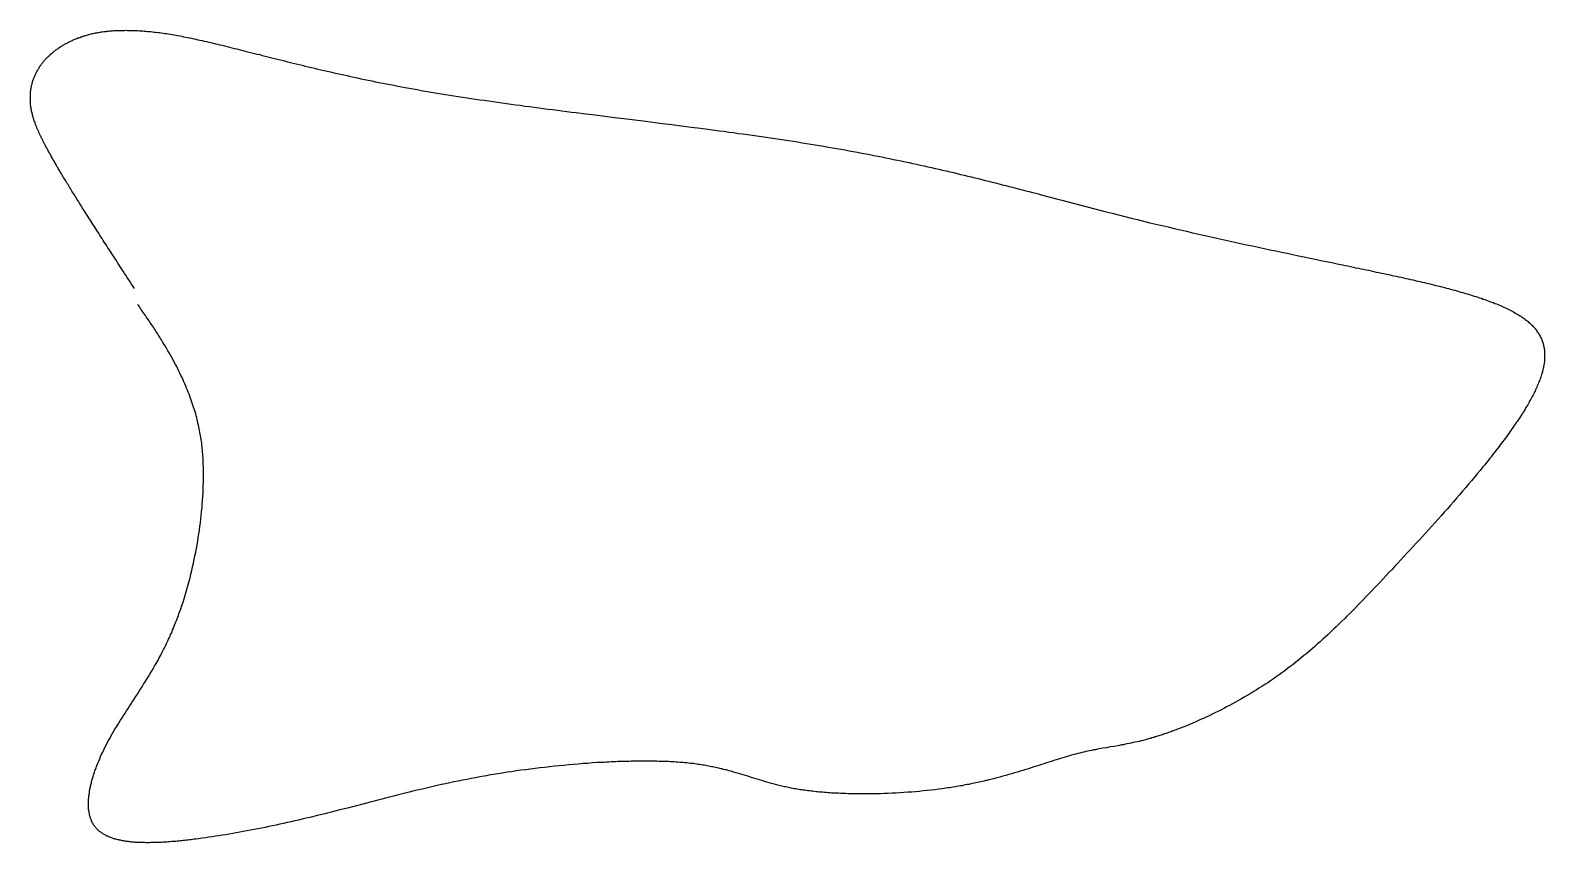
# Model space of a CAD drawing. Header units: millimetres. Extents: x -56 to 997, y 2025 to 2590.
import ezdxf

# ---------------------------------------------------------------- set-up
doc = ezdxf.new("R2010")
doc.units = ezdxf.units.MM
doc.layers.add('202', color=7, linetype='Continuous')

msp = doc.modelspace()

# ---------------------------------------------------------------- linework, layer by layer
at = {"layer": '202', "elevation": 202}
msp.add_lwpolyline([(16.6, 2410.5), (15.6, 2412), (14.6, 2413.6), (13.6, 2415.1), (12.6, 2416.6), (11.6, 2418.1), (10.7, 2419.6), (9.7, 2421), (8.8, 2422.5), (7.8, 2423.9), (6.9, 2425.4), (6, 2426.8), (5.1, 2428.2), (4.2, 2429.6), (3.3, 2430.9), (2.4, 2432.3), (1.5, 2433.7), (0.7, 2435), (-0.2, 2436.3), (-1.1, 2437.6), (-1.9, 2438.9), (-2.7, 2440.2), (-3.6, 2441.5), (-4.4, 2442.8), (-5.2, 2444), (-6, 2445.3), (-6.8, 2446.5), (-7.5, 2447.7), (-8.3, 2448.9), (-9.1, 2450.1), (-9.8, 2451.3), (-10.6, 2452.5), (-11.3, 2453.6), (-12.1, 2454.8), (-12.8, 2455.9), (-13.5, 2457.1), (-14.2, 2458.2), (-14.9, 2459.3), (-15.6, 2460.4), (-16.3, 2461.5), (-17, 2462.5), (-17.7, 2463.6), (-18.4, 2464.7), (-19, 2465.7), (-19.7, 2466.7), (-20.3, 2467.8), (-20.9, 2468.8), (-21.6, 2469.8), (-22.2, 2470.8), (-22.8, 2471.7), (-23.4, 2472.7), (-24, 2473.7), (-24.6, 2474.6), (-25.2, 2475.6), (-25.8, 2476.5), (-26.4, 2477.4), (-26.9, 2478.3), (-27.5, 2479.2), (-28, 2480.1), (-28.6, 2481), (-29.1, 2481.9), (-29.6, 2482.8), (-30.2, 2483.6), (-30.7, 2484.5), (-31.2, 2485.3), (-31.7, 2486.1), (-32.2, 2486.9), (-32.7, 2487.8), (-33.2, 2488.6), (-33.7, 2489.4), (-34.1, 2490.2), (-34.6, 2490.9), (-35.1, 2491.7), (-35.5, 2492.5), (-36, 2493.2), (-36.4, 2494), (-36.8, 2494.7), (-37.3, 2495.4), (-37.7, 2496.2), (-38.1, 2496.9), (-38.5, 2497.6), (-38.9, 2498.3), (-39.3, 2499), (-39.7, 2499.7), (-40.1, 2500.3), (-40.5, 2501), (-40.8, 2501.7), (-41.2, 2502.3), (-41.6, 2503), (-41.9, 2503.6), (-42.3, 2504.2), (-42.6, 2504.9), (-43, 2505.5), (-43.3, 2506.1), (-43.6, 2506.7), (-44, 2507.3), (-44.3, 2507.9), (-44.6, 2508.5), (-44.9, 2509.1), (-45.2, 2509.7), (-45.5, 2510.2), (-45.8, 2510.8), (-46.1, 2511.3), (-46.4, 2511.9), (-46.6, 2512.4), (-46.9, 2513), (-47.2, 2513.5), (-47.4, 2514), (-47.7, 2514.6), (-48, 2515.1), (-48.2, 2515.6), (-48.4, 2516.1), (-48.7, 2516.6), (-48.9, 2517.1), (-49.1, 2517.6), (-49.6, 2518.6), (-50, 2519.5), (-50.4, 2520.4), (-50.8, 2521.3), (-51.2, 2522.2), (-51.5, 2523.1), (-51.9, 2524), (-52.2, 2524.8), (-52.5, 2525.6), (-52.8, 2526.4), (-53.1, 2527.2), (-53.3, 2528), (-53.6, 2528.8), (-53.8, 2529.6), (-54, 2530.3), (-54.2, 2531), (-54.4, 2531.8), (-54.6, 2532.5), (-54.8, 2533.2), (-54.9, 2533.9), (-55, 2534.6), (-55.2, 2535.3), (-55.3, 2535.9), (-55.4, 2536.6), (-55.5, 2537.3), (-55.6, 2537.9), (-55.6, 2538.6), (-55.7, 2539.2), (-55.7, 2539.9), (-55.8, 2540.5), (-55.8, 2541.2), (-55.8, 2541.8), (-55.8, 2542.4), (-55.8, 2543.1), (-55.8, 2543.7), (-55.8, 2544.3), (-55.8, 2544.9), (-55.8, 2545.6), (-55.7, 2546.2), (-55.7, 2546.8), (-55.6, 2547.4), (-55.5, 2548), (-55.4, 2548.6), (-55.4, 2549.2), (-55.3, 2549.8), (-55.2, 2550.4), (-55, 2551), (-54.9, 2551.6), (-54.8, 2552.2), (-54.6, 2552.7), (-54.5, 2553.3), (-54.3, 2553.9), (-54.2, 2554.4), (-54, 2555), (-53.8, 2555.6), (-53.6, 2556.1), (-53.4, 2556.7), (-53.2, 2557.2), (-53, 2557.8), (-52.7, 2558.3), (-52.5, 2558.9), (-52.3, 2559.4), (-52, 2559.9), (-51.8, 2560.5), (-51.5, 2561), (-51.2, 2561.5), (-50.9, 2562), (-50.6, 2562.5), (-50.3, 2563), (-50, 2563.5), (-49.7, 2564), (-49.4, 2564.5), (-49.1, 2565), (-48.7, 2565.5), (-48.4, 2566), (-48, 2566.5), (-47.7, 2567), (-47.3, 2567.4), (-46.9, 2567.9), (-46.6, 2568.4), (-46.2, 2568.8), (-45.8, 2569.3), (-45.4, 2569.7), (-45, 2570.2), (-44.5, 2570.6), (-44.1, 2571.1), (-43.7, 2571.5), (-43.3, 2571.9), (-42.8, 2572.4), (-42.4, 2572.8), (-41.9, 2573.2), (-41.5, 2573.6), (-41, 2574), (-40.5, 2574.4), (-40, 2574.8), (-39.5, 2575.2), (-39, 2575.6), (-38.5, 2576), (-38, 2576.4), (-37.5, 2576.8), (-37, 2577.1), (-36.5, 2577.5), (-35.9, 2577.9), (-35.4, 2578.2), (-34.9, 2578.6), (-34.3, 2578.9), (-33.8, 2579.3), (-33.2, 2579.6), (-32.6, 2580), (-32, 2580.3), (-31.5, 2580.6), (-30.9, 2580.9), (-30.3, 2581.2), (-29.7, 2581.6), (-29.1, 2581.9), (-28.5, 2582.2), (-27.9, 2582.5), (-27.3, 2582.8), (-26.6, 2583), (-26, 2583.3), (-25.4, 2583.6), (-24.7, 2583.9), (-24.1, 2584.1), (-23.4, 2584.4), (-22.8, 2584.7), (-22.1, 2584.9), (-21.4, 2585.1), (-20.8, 2585.4), (-20.1, 2585.6), (-19.4, 2585.9), (-18.7, 2586.1), (-18, 2586.3), (-17.3, 2586.5), (-16.5, 2586.7), (-15.8, 2586.9), (-15.1, 2587.1), (-14.3, 2587.3), (-13.6, 2587.5), (-12.8, 2587.7), (-12.1, 2587.8), (-11.3, 2588), (-10.5, 2588.2), (-9.7, 2588.3), (-8.9, 2588.5), (-8.1, 2588.6), (-7.3, 2588.7), (-6.5, 2588.9), (-5.7, 2589), (-4.8, 2589.1), (-4, 2589.2), (-3.1, 2589.3), (-2.3, 2589.4), (-1.4, 2589.5), (-0.5, 2589.6), (0.4, 2589.7), (1.3, 2589.7), (2.2, 2589.8), (3.1, 2589.8), (4, 2589.9), (5, 2589.9), (5.9, 2590), (6.8, 2590), (7.8, 2590), (8.8, 2590), (9.8, 2590), (10.7, 2590.1), (11.7, 2590), (12.8, 2590), (13.8, 2590), (14.8, 2590), (15.8, 2590), (16.9, 2589.9), (18, 2589.9), (19, 2589.8), (20.1, 2589.7), (21.2, 2589.7), (22.3, 2589.6), (23.4, 2589.5), (24.5, 2589.4), (25.7, 2589.3), (26.8, 2589.2), (28, 2589.1), (29.1, 2589), (30.3, 2588.8), (31.5, 2588.7), (32.7, 2588.5), (33.9, 2588.4), (35.1, 2588.2), (36.4, 2588), (37.6, 2587.9), (38.9, 2587.7), (40.1, 2587.5), (41.4, 2587.3), (42.7, 2587.1), (44, 2586.8), (45.3, 2586.6), (46.7, 2586.4), (48, 2586.1), (49.4, 2585.9), (50.7, 2585.6), (52.1, 2585.3), (53.5, 2585.1), (54.9, 2584.8), (56.3, 2584.5), (57.8, 2584.2), (59.2, 2583.9), (60.7, 2583.5), (62.1, 2583.2), (63.6, 2582.9), (65.1, 2582.5), (66.6, 2582.2), (68.2, 2581.8), (69.7, 2581.5), (71.2, 2581.1), (72.8, 2580.7), (74.4, 2580.4), (76, 2580), (77.6, 2579.6), (79.2, 2579.2), (80.9, 2578.8), (82.5, 2578.4), (84.2, 2577.9), (85.9, 2577.5), (87.6, 2577.1), (89.3, 2576.7), (91, 2576.2), (92.8, 2575.8), (94.5, 2575.4), (96.3, 2574.9), (98.1, 2574.4), (99.9, 2574), (101.7, 2573.5), (103.6, 2573.1), (105.4, 2572.6), (107.3, 2572.1), (109.2, 2571.6), (111.1, 2571.2), (113, 2570.7), (115, 2570.2), (116.9, 2569.7), (118.9, 2569.2), (120.9, 2568.7), (122.9, 2568.2), (124.9, 2567.7), (126.9, 2567.2), (129, 2566.7), (131.1, 2566.2), (133.2, 2565.7), (135.3, 2565.2), (137.4, 2564.7), (139.6, 2564.2), (141.7, 2563.6), (143.9, 2563.1), (146.1, 2562.6), (148.3, 2562.1), (150.6, 2561.6), (152.8, 2561.1), (155.1, 2560.5), (157.4, 2560), (159.7, 2559.5), (162.1, 2559), (164.4, 2558.5), (166.8, 2557.9), (169.2, 2557.4), (171.6, 2556.9), (174, 2556.4), (176.5, 2555.9), (179, 2555.4), (181.5, 2554.8), (184, 2554.3), (186.5, 2553.8), (189.1, 2553.3), (191.6, 2552.8), (194.2, 2552.3), (196.9, 2551.8), (199.5, 2551.3), (202.1, 2550.8), (204.8, 2550.3), (207.5, 2549.8), (210.3, 2549.3), (213, 2548.8), (215.8, 2548.3), (218.5, 2547.8), (221.4, 2547.3), (224.2, 2546.9), (227, 2546.4), (229.9, 2545.9), (232.8, 2545.5), (235.7, 2545), (238.6, 2544.5), (241.6, 2544.1), (244.6, 2543.6), (247.6, 2543.1), (250.6, 2542.7), (253.6, 2542.2), (256.6, 2541.8), (259.7, 2541.4), (262.8, 2540.9), (265.8, 2540.5), (268.9, 2540), (272.1, 2539.6), (275.2, 2539.2), (278.3, 2538.7), (281.5, 2538.3), (284.7, 2537.9), (287.9, 2537.4), (291.1, 2537), (294.3, 2536.6), (297.5, 2536.2), (300.7, 2535.7), (303.9, 2535.3), (307.2, 2534.9), (310.5, 2534.5), (313.7, 2534.1), (317, 2533.6), (320.3, 2533.2), (323.6, 2532.8), (330.2, 2532), (336.8, 2531.2), (343.4, 2530.3), (350.1, 2529.5), (356.7, 2528.7), (370.1, 2527), (383.4, 2525.3), (390.1, 2524.5), (396.7, 2523.7), (403.4, 2522.8), (410, 2521.9), (416.6, 2521.1), (419.9, 2520.6), (423.2, 2520.2), (426.5, 2519.8), (429.7, 2519.3), (433, 2518.9), (436.3, 2518.4), (439.5, 2518), (442.7, 2517.5), (445.9, 2517.1), (449.2, 2516.6), (452.4, 2516.2), (455.6, 2515.7), (458.7, 2515.3), (461.9, 2514.8), (465, 2514.3), (468.2, 2513.8), (471.3, 2513.4), (474.4, 2512.9), (477.5, 2512.4), (480.6, 2511.9), (483.7, 2511.4), (486.7, 2510.9), (489.7, 2510.4), (492.8, 2509.9), (495.8, 2509.4), (498.7, 2508.9), (501.7, 2508.4), (504.6, 2507.9), (507.6, 2507.4), (510.5, 2506.9), (513.4, 2506.3), (516.2, 2505.8), (519.1, 2505.3), (522, 2504.7), (524.8, 2504.2), (527.6, 2503.6), (530.4, 2503.1), (533.2, 2502.6), (535.9, 2502), (538.7, 2501.4), (541.4, 2500.9), (544.1, 2500.3), (546.8, 2499.8), (549.5, 2499.2), (552.2, 2498.6), (554.9, 2498.1), (557.5, 2497.5), (560.2, 2496.9), (562.8, 2496.3), (565.4, 2495.8), (568, 2495.2), (570.6, 2494.6), (573.1, 2494), (575.7, 2493.4), (578.2, 2492.8), (580.8, 2492.3), (583.3, 2491.7), (585.8, 2491.1), (588.3, 2490.5), (590.8, 2489.9), (593.3, 2489.3), (595.7, 2488.7), (598.2, 2488.1), (600.6, 2487.5), (603.1, 2486.9), (605.5, 2486.3), (607.9, 2485.7), (610.3, 2485.1), (612.7, 2484.5), (615.1, 2483.9), (617.4, 2483.3), (619.8, 2482.7), (622.2, 2482.1), (624.5, 2481.5), (626.9, 2480.9), (629.2, 2480.3), (631.5, 2479.7), (633.8, 2479.1), (636.1, 2478.5), (638.4, 2477.9), (640.7, 2477.3), (643, 2476.7), (647.6, 2475.5), (652.1, 2474.3), (656.6, 2473.2), (661.1, 2472), (665.5, 2470.8), (670, 2469.6), (674.4, 2468.5), (678.8, 2467.3), (683.2, 2466.2), (687.5, 2465), (691.9, 2463.9), (696.2, 2462.8), (700.6, 2461.7), (704.9, 2460.6), (709.2, 2459.5), (713.6, 2458.4), (717.9, 2457.4), (722.2, 2456.3), (726.5, 2455.3), (730.8, 2454.3), (735, 2453.3), (739.3, 2452.3), (743.6, 2451.3), (747.8, 2450.3), (752, 2449.3), (756.3, 2448.4), (760.5, 2447.4), (764.7, 2446.5), (768.9, 2445.5), (773, 2444.6), (777.2, 2443.7), (781.3, 2442.8), (785.4, 2441.9), (789.5, 2441), (793.6, 2440.1), (797.7, 2439.2), (801.7, 2438.4), (805.8, 2437.5), (809.8, 2436.7), (813.8, 2435.8), (817.7, 2435), (821.7, 2434.2), (825.6, 2433.3), (829.5, 2432.5), (833.4, 2431.7), (837.2, 2430.9), (841.1, 2430.1), (844.9, 2429.3), (848.7, 2428.5), (852.4, 2427.7), (856.1, 2427), (858, 2426.6), (859.8, 2426.2), (861.7, 2425.8), (863.5, 2425.4), (865.3, 2425), (867.2, 2424.7), (869, 2424.3), (870.8, 2423.9), (872.6, 2423.5), (874.4, 2423.2), (876.1, 2422.8), (877.9, 2422.4), (879.7, 2422), (881.4, 2421.7), (883.2, 2421.3), (884.9, 2420.9), (886.7, 2420.5), (888.4, 2420.2), (890.1, 2419.8), (891.8, 2419.4), (893.5, 2419.1), (895.2, 2418.7), (896.9, 2418.3), (898.6, 2417.9), (900.2, 2417.6), (901.9, 2417.2), (903.5, 2416.8), (905.2, 2416.5), (906.8, 2416.1), (908.4, 2415.7), (910, 2415.3), (911.6, 2415), (913.2, 2414.6), (914.8, 2414.2), (916.3, 2413.9), (917.9, 2413.5), (919.4, 2413.1), (920.9, 2412.7), (922.5, 2412.4), (924, 2412), (925.5, 2411.6), (927, 2411.2), (928.4, 2410.8), (929.9, 2410.5), (931.3, 2410.1), (932.8, 2409.7), (934.2, 2409.3), (935.6, 2408.9), (937, 2408.5), (938.4, 2408.1), (939.8, 2407.7), (941.1, 2407.3), (942.5, 2406.9), (943.8, 2406.5), (945.1, 2406.1), (946.4, 2405.7), (947.7, 2405.3), (949, 2404.9), (950.2, 2404.5), (951.5, 2404.1), (952.7, 2403.7), (953.9, 2403.2), (955.2, 2402.8), (956.3, 2402.4), (957.5, 2402), (958.7, 2401.5), (959.8, 2401.1), (961, 2400.7), (962.1, 2400.2), (963.2, 2399.8), (964.3, 2399.3), (965.3, 2398.9), (966.4, 2398.4), (967.4, 2398), (968.4, 2397.5), (969.4, 2397.1), (970.4, 2396.6), (971.4, 2396.1), (972.3, 2395.6), (973.3, 2395.2), (974.2, 2394.7), (975.1, 2394.2), (976, 2393.7), (976.8, 2393.2), (977.7, 2392.7), (978.5, 2392.2), (979.3, 2391.7), (980.1, 2391.2), (980.9, 2390.7), (981.7, 2390.1), (982.4, 2389.6), (983.1, 2389.1), (983.8, 2388.5), (984.5, 2388), (985.2, 2387.5), (985.8, 2386.9), (986.4, 2386.4), (987, 2385.8), (987.6, 2385.2), (988.2, 2384.7), (988.8, 2384.1), (989.3, 2383.5), (989.8, 2382.9), (990.3, 2382.3), (990.8, 2381.7), (991.2, 2381.1), (991.6, 2380.5), (992.1, 2379.9), (992.5, 2379.3), (992.8, 2378.6), (993.2, 2378), (993.5, 2377.4), (993.9, 2376.7), (994.2, 2376.1), (994.5, 2375.4), (994.7, 2374.8), (995, 2374.1), (995.2, 2373.5), (995.4, 2372.8), (995.6, 2372.1), (995.8, 2371.4), (996, 2370.7), (996.1, 2370), (996.3, 2369.3), (996.4, 2368.6), (996.5, 2367.9), (996.6, 2367.2), (996.6, 2366.5), (996.7, 2365.7), (996.7, 2365), (996.7, 2364.3), (996.7, 2363.5), (996.7, 2362.8), (996.7, 2362), (996.6, 2361.2), (996.6, 2360.5), (996.5, 2359.7), (996.4, 2358.9), (996.3, 2358.1), (996.1, 2357.3), (996, 2356.5), (995.8, 2355.7), (995.7, 2354.9), (995.5, 2354.1), (995.3, 2353.3), (995.1, 2352.4), (994.8, 2351.6), (994.6, 2350.7), (994.3, 2349.9), (994, 2349), (993.7, 2348.2), (993.4, 2347.3), (993.1, 2346.4), (992.7, 2345.6), (992.4, 2344.7), (992, 2343.8), (991.6, 2342.9), (991.2, 2342), (990.8, 2341.1), (990.4, 2340.2), (990, 2339.2), (989.5, 2338.3), (989.1, 2337.4), (988.6, 2336.4), (988.1, 2335.5), (987.6, 2334.5), (987.1, 2333.6), (986.5, 2332.6), (986, 2331.6), (985.4, 2330.6), (984.9, 2329.7), (984.3, 2328.7), (983.7, 2327.7), (983.1, 2326.7), (982.5, 2325.6), (981.8, 2324.6), (981.2, 2323.6), (980.5, 2322.6), (979.8, 2321.5), (979.2, 2320.5), (978.5, 2319.4), (977.8, 2318.4), (977, 2317.3), (976.3, 2316.2), (975.6, 2315.2), (974.8, 2314.1), (974, 2313), (973.3, 2311.9), (972.5, 2310.8), (971.7, 2309.7), (970.9, 2308.6), (970.1, 2307.4), (969.2, 2306.3), (968.4, 2305.2), (967.6, 2304.1), (966.7, 2302.9), (965.8, 2301.8), (965, 2300.6), (964.1, 2299.5), (963.2, 2298.3), (962.3, 2297.2), (961.4, 2296), (960.5, 2294.8), (959.5, 2293.6), (958.6, 2292.5), (957.7, 2291.3), (956.7, 2290.1), (955.8, 2288.9), (954.8, 2287.7), (953.8, 2286.5), (951.9, 2284.1), (949.9, 2281.7), (947.9, 2279.3), (945.9, 2276.9), (943.8, 2274.5), (941.8, 2272.1), (939.7, 2269.6), (937.6, 2267.2), (935.5, 2264.8), (933.4, 2262.3), (931.2, 2259.9), (929.1, 2257.4), (926.9, 2255), (924.8, 2252.6), (922.6, 2250.2), (920.4, 2247.7), (918.3, 2245.3), (916.1, 2242.9), (913.9, 2240.5), (911.8, 2238.2), (909.6, 2235.8), (907.5, 2233.4), (905.3, 2231.1), (903.2, 2228.8), (901, 2226.5), (898.9, 2224.2), (896.8, 2221.9), (894.7, 2219.6), (892.6, 2217.4), (890.6, 2215.2), (888.5, 2213), (886.5, 2210.9), (884.5, 2208.7), (882.5, 2206.6), (880.5, 2204.5), (878.5, 2202.4), (876.6, 2200.3), (874.6, 2198.3), (872.7, 2196.3), (870.7, 2194.3), (868.8, 2192.3), (866.9, 2190.3), (865, 2188.4), (863.1, 2186.5), (861.2, 2184.6), (859.3, 2182.7), (857.5, 2180.9), (855.6, 2179), (853.7, 2177.2), (851.8, 2175.4), (850, 2173.6), (848.1, 2171.9), (846.3, 2170.1), (844.4, 2168.4), (842.5, 2166.7), (840.7, 2165), (838.8, 2163.4), (836.9, 2161.7), (835.1, 2160.1), (833.2, 2158.5), (831.3, 2156.9), (829.4, 2155.3), (827.5, 2153.8), (825.6, 2152.2), (823.7, 2150.7), (821.8, 2149.2), (819.9, 2147.7), (818, 2146.3), (816, 2144.8), (814.1, 2143.4), (812.1, 2142), (810.2, 2140.6), (808.2, 2139.2), (806.2, 2137.8), (804.2, 2136.5), (802.2, 2135.2), (800.1, 2133.9), (798.1, 2132.6), (796.1, 2131.3), (794, 2130.1), (792, 2128.8), (790, 2127.6), (787.9, 2126.4), (785.9, 2125.2), (783.8, 2124.1), (781.8, 2122.9), (779.7, 2121.8), (777.7, 2120.7), (775.6, 2119.6), (773.6, 2118.6), (771.6, 2117.5), (769.5, 2116.5), (767.5, 2115.5), (765.5, 2114.5), (763.5, 2113.5), (761.5, 2112.6), (759.5, 2111.7), (757.6, 2110.8), (755.6, 2109.9), (753.7, 2109.1), (751.8, 2108.2), (749.9, 2107.4), (748.9, 2107), (748, 2106.6), (747, 2106.3), (746.1, 2105.9), (745.2, 2105.5), (744.2, 2105.1), (743.3, 2104.8), (742.4, 2104.4), (741.5, 2104.1), (740.6, 2103.7), (739.7, 2103.4), (738.8, 2103.1), (737.9, 2102.7), (737, 2102.4), (736.1, 2102.1), (735.3, 2101.8), (734.4, 2101.5), (733.5, 2101.2), (732.7, 2100.9), (731.8, 2100.6), (731, 2100.3), (730.2, 2100), (729.3, 2099.8), (728.5, 2099.5), (727.7, 2099.3), (726.9, 2099), (726.1, 2098.8), (725.3, 2098.5), (724.5, 2098.3), (723.7, 2098.1), (723, 2097.8), (722.2, 2097.6), (721.4, 2097.4), (720.7, 2097.2), (719.9, 2097), (719.2, 2096.8), (717.7, 2096.4), (716.2, 2096.1), (714.8, 2095.7), (713.4, 2095.4), (712, 2095.1), (710.6, 2094.8), (709.2, 2094.5), (707.9, 2094.2), (706.5, 2093.9), (705.2, 2093.7), (703.9, 2093.4), (702.6, 2093.2), (701.3, 2092.9), (700, 2092.7), (697.4, 2092.2), (694.8, 2091.8), (692.2, 2091.3), (689.7, 2090.9), (687.1, 2090.4), (685.8, 2090.2), (684.5, 2089.9), (683.2, 2089.7), (681.9, 2089.4), (680.5, 2089.1), (679.2, 2088.9), (677.8, 2088.6), (676.5, 2088.3), (675.1, 2087.9), (673.7, 2087.6), (672.3, 2087.2), (670.9, 2086.9), (669.4, 2086.5), (667.9, 2086.1), (666.5, 2085.7), (664.9, 2085.2), (663.4, 2084.8), (661.9, 2084.3), (660.3, 2083.8), (658.7, 2083.3), (657.1, 2082.8), (655.5, 2082.3), (653.8, 2081.8), (652.1, 2081.2), (650.4, 2080.7), (648.7, 2080.1), (647, 2079.6), (645.2, 2079), (643.4, 2078.4), (641.6, 2077.9), (639.8, 2077.3), (637.9, 2076.7), (636, 2076.1), (634.1, 2075.5), (632.2, 2074.9), (630.2, 2074.3), (628.3, 2073.8), (626.3, 2073.2), (624.2, 2072.6), (622.2, 2072), (620.1, 2071.4), (618, 2070.9), (615.9, 2070.3), (613.7, 2069.7), (612.6, 2069.5), (611.5, 2069.2), (610.4, 2068.9), (609.3, 2068.6), (608.2, 2068.4), (607.1, 2068.1), (605.9, 2067.8), (604.8, 2067.6), (603.6, 2067.3), (602.5, 2067.1), (601.3, 2066.8), (600.2, 2066.6), (599, 2066.3), (597.8, 2066.1), (596.6, 2065.8), (595.4, 2065.6), (594.2, 2065.4), (593, 2065.2), (591.8, 2064.9), (590.6, 2064.7), (589.4, 2064.5), (588.1, 2064.3), (586.9, 2064.1), (585.6, 2063.9), (584.4, 2063.7), (583.1, 2063.5), (581.8, 2063.3), (580.6, 2063.1), (579.3, 2062.9), (578, 2062.7), (575.4, 2062.4), (572.8, 2062.1), (570.2, 2061.8), (567.5, 2061.5), (564.8, 2061.2), (562.2, 2060.9), (559.5, 2060.7), (556.8, 2060.5), (554.1, 2060.3), (551.3, 2060.1), (548.6, 2059.9), (545.9, 2059.8), (543.2, 2059.6), (540.5, 2059.5), (537.7, 2059.4), (535, 2059.3), (532.3, 2059.2), (529.6, 2059.2), (526.9, 2059.2), (524.3, 2059.2), (521.6, 2059.2), (519, 2059.2), (516.3, 2059.2), (513.7, 2059.3), (512.4, 2059.3), (511.1, 2059.4), (509.8, 2059.4), (508.6, 2059.5), (507.3, 2059.5), (506, 2059.6), (504.8, 2059.6), (503.5, 2059.7), (502.3, 2059.8), (501, 2059.8), (499.8, 2059.9), (498.6, 2060), (497.4, 2060.1), (496.2, 2060.2), (495, 2060.3), (493.8, 2060.4), (492.6, 2060.5), (491.4, 2060.6), (490.3, 2060.7), (489.1, 2060.8), (488, 2061), (486.8, 2061.1), (485.7, 2061.2), (484.6, 2061.4), (483.5, 2061.5), (482.4, 2061.7), (481.3, 2061.8), (480.3, 2062), (479.2, 2062.1), (478.2, 2062.3), (477.1, 2062.5), (476.1, 2062.6), (475.1, 2062.8), (474.1, 2063), (473.1, 2063.2), (472.2, 2063.4), (471.2, 2063.6), (470.2, 2063.8), (469.3, 2064), (468.4, 2064.2), (467.4, 2064.4), (466.5, 2064.6), (465.6, 2064.8), (464.7, 2065.1), (463.8, 2065.3), (462.9, 2065.5), (462, 2065.7), (461.2, 2066), (459.4, 2066.4), (457.7, 2066.9), (456, 2067.4), (454.4, 2067.9), (452.7, 2068.4), (451.1, 2068.9), (449.4, 2069.4), (446.2, 2070.4), (442.9, 2071.4), (439.7, 2072.4), (438, 2072.9), (436.4, 2073.4), (434.7, 2073.9), (433, 2074.4), (431.3, 2074.9), (429.6, 2075.3), (428.7, 2075.6), (427.8, 2075.8), (426.9, 2076), (426, 2076.2), (425.1, 2076.5), (424.2, 2076.7), (423.3, 2076.9), (422.4, 2077.1), (421.4, 2077.3), (420.5, 2077.5), (419.5, 2077.7), (418.6, 2077.9), (417.6, 2078.1), (416.6, 2078.3), (415.6, 2078.5), (414.6, 2078.7), (413.6, 2078.9), (412.6, 2079.1), (411.5, 2079.2), (410.5, 2079.4), (409.4, 2079.6), (408.3, 2079.7), (407.3, 2079.9), (406.1, 2080), (405, 2080.2), (403.9, 2080.3), (402.7, 2080.4), (401.6, 2080.6), (400.4, 2080.7), (399.2, 2080.8), (398, 2080.9), (396.8, 2081), (395.5, 2081.1), (394.3, 2081.2), (393, 2081.3), (391.7, 2081.4), (390.4, 2081.5), (389.1, 2081.5), (387.8, 2081.6), (386.4, 2081.6), (385.1, 2081.7), (383.7, 2081.7), (382.3, 2081.8), (381, 2081.8), (379.6, 2081.9), (378.1, 2081.9), (376.7, 2081.9), (375.3, 2081.9), (373.8, 2081.9), (372.4, 2081.9), (370.9, 2082), (369.4, 2081.9), (367.9, 2081.9), (366.4, 2081.9), (364.9, 2081.9), (363.4, 2081.9), (361.9, 2081.9), (360.4, 2081.8), (358.8, 2081.8), (357.3, 2081.7), (355.7, 2081.7), (354.2, 2081.6), (352.6, 2081.6), (351, 2081.5), (349.4, 2081.5), (347.8, 2081.4), (346.2, 2081.3), (344.6, 2081.2), (343, 2081.1), (341.4, 2081.1), (338.2, 2080.9), (334.9, 2080.7), (331.6, 2080.4), (328.3, 2080.2), (325, 2079.9), (321.7, 2079.6), (318.4, 2079.4), (315.1, 2079), (311.7, 2078.7), (308.4, 2078.4), (305.1, 2078), (301.7, 2077.6), (298.4, 2077.3), (295.1, 2076.9), (291.8, 2076.4), (288.5, 2076), (285.2, 2075.6), (281.9, 2075.1), (278.7, 2074.6), (275.5, 2074.2), (272.2, 2073.7), (270.7, 2073.4), (269.1, 2073.2), (267.5, 2072.9), (265.9, 2072.6), (264.3, 2072.4), (262.8, 2072.1), (261.2, 2071.8), (259.7, 2071.6), (256.6, 2071), (253.5, 2070.4), (250.5, 2069.9), (247.5, 2069.3), (244.5, 2068.7), (241.5, 2068.1), (238.6, 2067.5), (235.7, 2066.9), (232.8, 2066.2), (229.9, 2065.6), (227, 2065), (224.2, 2064.3), (221.3, 2063.7), (218.5, 2063), (215.7, 2062.3), (212.9, 2061.7), (210.1, 2061), (207.4, 2060.3), (204.6, 2059.6), (201.9, 2059), (199.2, 2058.3), (196.5, 2057.6), (193.8, 2056.9), (191.1, 2056.2), (188.4, 2055.5), (185.8, 2054.8), (183.1, 2054.1), (180.4, 2053.4), (175.2, 2052.1), (169.9, 2050.7), (164.6, 2049.3), (159.4, 2048), (154.2, 2046.7), (148.9, 2045.4), (143.7, 2044.1), (138.4, 2042.8), (135.8, 2042.2), (133.2, 2041.6), (130.6, 2041), (128, 2040.4), (125.4, 2039.8), (122.8, 2039.2), (120.2, 2038.6), (117.6, 2038.1), (115, 2037.5), (112.5, 2037), (109.9, 2036.4), (107.3, 2035.9), (104.8, 2035.4), (102.3, 2034.9), (99.7, 2034.4), (97.2, 2033.9), (94.7, 2033.4), (92.2, 2033), (89.8, 2032.5), (87.3, 2032.1), (84.9, 2031.7), (82.4, 2031.2), (80, 2030.8), (77.6, 2030.4), (75.3, 2030), (72.9, 2029.7), (70.6, 2029.3), (68.2, 2029), (65.9, 2028.6), (63.7, 2028.3), (61.4, 2028), (59.2, 2027.7), (58.1, 2027.6), (57, 2027.5), (55.9, 2027.3), (54.8, 2027.2), (53.7, 2027.1), (52.6, 2027), (51.6, 2026.8), (50.5, 2026.7), (49.4, 2026.6), (48.4, 2026.5), (47.4, 2026.4), (46.3, 2026.3), (45.3, 2026.2), (44.3, 2026.1), (43.2, 2026), (42.2, 2026), (41.2, 2025.9), (40.2, 2025.8), (39.3, 2025.7), (38.3, 2025.7), (37.3, 2025.6), (36.3, 2025.6), (35.4, 2025.5), (34.4, 2025.5), (33.5, 2025.4), (32.6, 2025.4), (31.6, 2025.3), (30.7, 2025.3), (29.8, 2025.3), (28.9, 2025.3), (28, 2025.3), (27.1, 2025.2), (26.2, 2025.2), (25.3, 2025.2), (24.5, 2025.2), (23.6, 2025.3), (22.8, 2025.3), (21.9, 2025.3), (21.1, 2025.3), (20.3, 2025.3), (19.5, 2025.4), (18.6, 2025.4), (17.8, 2025.5), (17.1, 2025.5), (16.3, 2025.6), (15.5, 2025.6), (14.7, 2025.7), (14, 2025.8), (13.2, 2025.9), (12.5, 2026), (11.7, 2026.1), (11, 2026.2), (10.3, 2026.3), (9.6, 2026.4), (8.9, 2026.5), (8.2, 2026.6), (7.5, 2026.7), (6.9, 2026.9), (6.2, 2027), (5.6, 2027.2), (4.9, 2027.3), (4.3, 2027.5), (3.7, 2027.6), (3, 2027.8), (2.4, 2028), (1.8, 2028.2), (1.2, 2028.4), (0.7, 2028.6), (0.1, 2028.8), (-0.5, 2029), (-1, 2029.2), (-1.5, 2029.5), (-2.1, 2029.7), (-2.6, 2029.9), (-3.1, 2030.2), (-3.6, 2030.4), (-4.1, 2030.7), (-4.6, 2031), (-5, 2031.3), (-5.5, 2031.6), (-6, 2031.8), (-6.4, 2032.2), (-6.8, 2032.5), (-7.2, 2032.8), (-7.7, 2033.1), (-8.1, 2033.4), (-8.4, 2033.8), (-8.8, 2034.1), (-9.2, 2034.5), (-9.6, 2034.8), (-9.9, 2035.2), (-10.2, 2035.6), (-10.6, 2036), (-10.9, 2036.4), (-11.2, 2036.8), (-11.5, 2037.2), (-11.8, 2037.6), (-12, 2038.1), (-12.3, 2038.5), (-12.5, 2038.9), (-12.8, 2039.4), (-13, 2039.9), (-13.2, 2040.3), (-13.4, 2040.8), (-13.6, 2041.3), (-13.8, 2041.8), (-14, 2042.3), (-14.2, 2042.8), (-14.3, 2043.3), (-14.5, 2043.9), (-14.6, 2044.4), (-14.7, 2044.9), (-14.8, 2045.5), (-14.9, 2046), (-15, 2046.6), (-15.1, 2047.2), (-15.2, 2047.7), (-15.3, 2048.3), (-15.3, 2048.9), (-15.4, 2049.5), (-15.4, 2050.1), (-15.4, 2050.7), (-15.4, 2051.3), (-15.4, 2052), (-15.4, 2052.6), (-15.4, 2053.2), (-15.4, 2053.9), (-15.4, 2054.5), (-15.3, 2055.1), (-15.3, 2055.8), (-15.2, 2056.5), (-15.2, 2057.1), (-15.1, 2057.8), (-15, 2058.5), (-14.9, 2059.1), (-14.8, 2059.8), (-14.7, 2060.5), (-14.6, 2061.2), (-14.5, 2061.9), (-14.4, 2062.6), (-14.2, 2063.3), (-14.1, 2064), (-13.9, 2064.7), (-13.8, 2065.5), (-13.6, 2066.2), (-13.4, 2066.9), (-13.2, 2067.6), (-13, 2068.4), (-12.8, 2069.1), (-12.6, 2069.8), (-12.4, 2070.6), (-12.2, 2071.3), (-12, 2072.1), (-11.7, 2072.8), (-11.5, 2073.6), (-11.2, 2074.3), (-11, 2075.1), (-10.7, 2075.9), (-10.4, 2076.6), (-10.1, 2077.4), (-9.8, 2078.2), (-9.6, 2078.9), (-8.9, 2080.5), (-8.3, 2082), (-7.6, 2083.6), (-7, 2085.2), (-6.3, 2086.7), (-5.5, 2088.3), (-4.8, 2089.9), (-4, 2091.5), (-3.2, 2093), (-2.4, 2094.6), (-1.5, 2096.2), (-0.6, 2097.8), (0.2, 2099.4), (1.1, 2100.9), (2.1, 2102.5), (3, 2104.1), (4, 2105.7), (4.9, 2107.3), (5.9, 2108.9), (6.9, 2110.5), (7.9, 2112.1), (9, 2113.7), (10, 2115.3), (11, 2116.9), (12.1, 2118.5), (13.2, 2120.2), (14.2, 2121.8), (15.3, 2123.4), (16.4, 2125.1), (17.5, 2126.8), (18.6, 2128.5), (19.6, 2130.2), (20.7, 2131.9), (21.8, 2133.6), (22.9, 2135.4), (24, 2137.1), (25.1, 2138.9), (26.2, 2140.7), (27.3, 2142.5), (28.4, 2144.3), (29.5, 2146.1), (30.6, 2148), (31.6, 2149.9), (32.7, 2151.8), (33.7, 2153.7), (34.8, 2155.6), (35.8, 2157.6), (36.8, 2159.6), (37.8, 2161.6), (38.3, 2162.6), (38.8, 2163.7), (39.3, 2164.7), (39.8, 2165.7), (40.3, 2166.8), (40.8, 2167.8), (41.3, 2168.9), (41.7, 2169.9), (42.2, 2171), (42.7, 2172.1), (43.1, 2173.2), (43.6, 2174.3), (44, 2175.4), (44.5, 2176.5), (44.9, 2177.6), (45.4, 2178.7), (45.8, 2179.8), (46.2, 2180.9), (46.7, 2182.1), (47.1, 2183.2), (47.5, 2184.4), (47.9, 2185.5), (48.3, 2186.7), (48.7, 2187.8), (49.5, 2190.2), (50.3, 2192.5), (51.1, 2194.9), (51.8, 2197.3), (52.5, 2199.7), (53.2, 2202.2), (53.9, 2204.6), (54.6, 2207.1), (55.2, 2209.5), (55.8, 2212), (56.4, 2214.5), (57, 2217), (57.6, 2219.6), (58.1, 2222.1), (58.6, 2224.6), (59.1, 2227.2), (59.6, 2229.7), (60.1, 2232.3), (60.5, 2234.9), (60.9, 2237.4), (61.3, 2240), (61.7, 2242.6), (62.1, 2245.1), (62.4, 2247.7), (62.7, 2250.3), (63, 2252.8), (63.2, 2255.4), (63.5, 2258), (63.7, 2260.5), (63.9, 2263.1), (64, 2265.6), (64.2, 2268.2), (64.3, 2270.7), (64.4, 2273.2), (64.5, 2275.7), (64.5, 2278.2), (64.5, 2279.5), (64.5, 2280.7), (64.5, 2282), (64.5, 2283.2), (64.5, 2284.4), (64.5, 2285.7), (64.5, 2286.9), (64.4, 2288.1), (64.4, 2289.4), (64.3, 2290.6), (64.3, 2291.8), (64.2, 2293.1), (64.1, 2294.3), (64, 2295.5), (63.9, 2296.8), (63.8, 2298), (63.7, 2299.3), (63.6, 2300.5), (63.4, 2301.7), (63.3, 2303), (63.1, 2304.2), (62.9, 2305.5), (62.7, 2306.7), (62.5, 2308), (62.3, 2309.3), (62.1, 2310.5), (61.8, 2311.8), (61.6, 2313.1), (61.3, 2314.3), (61, 2315.6), (60.7, 2316.9), (60.4, 2318.2), (60.1, 2319.5), (59.8, 2320.8), (59.4, 2322.1), (59.1, 2323.5), (58.7, 2324.8), (58.3, 2326.1), (57.9, 2327.4), (57.4, 2328.8), (57, 2330.2), (56.5, 2331.5), (56, 2332.9), (55.5, 2334.3), (55, 2335.7), (54.5, 2337.1), (54, 2338.5), (53.4, 2339.9), (52.8, 2341.3), (52.2, 2342.7), (51.6, 2344.2), (50.9, 2345.6), (50.3, 2347.1), (49.6, 2348.6), (48.9, 2350.1), (48.2, 2351.6), (47.4, 2353.1), (46.7, 2354.6), (45.9, 2356.2), (45.1, 2357.7), (44.2, 2359.3), (43.4, 2360.9), (42.5, 2362.5), (41.6, 2364.1), (40.7, 2365.7), (39.8, 2367.3), (38.8, 2369), (37.8, 2370.6), (37.3, 2371.5), (36.8, 2372.3), (36.3, 2373.1), (35.8, 2374), (35.3, 2374.8), (34.7, 2375.7), (34.2, 2376.6), (33.7, 2377.4), (33.1, 2378.3), (32.6, 2379.2), (32, 2380), (31.4, 2380.9), (30.9, 2381.8), (30.3, 2382.7), (29.7, 2383.6), (29.1, 2384.5), (28.5, 2385.4), (27.9, 2386.3), (27.3, 2387.2), (26.7, 2388.1), (26.1, 2389), (25.4, 2390), (24.8, 2390.9), (24.2, 2391.8), (23.5, 2392.8), (22.8, 2393.7), (22.2, 2394.6), (21.5, 2395.6), (20.8, 2396.5), (20.2, 2397.5), (19.5, 2398.5), (18.8, 2399.4)], dxfattribs=at)

doc.saveas('drawing.dxf')
